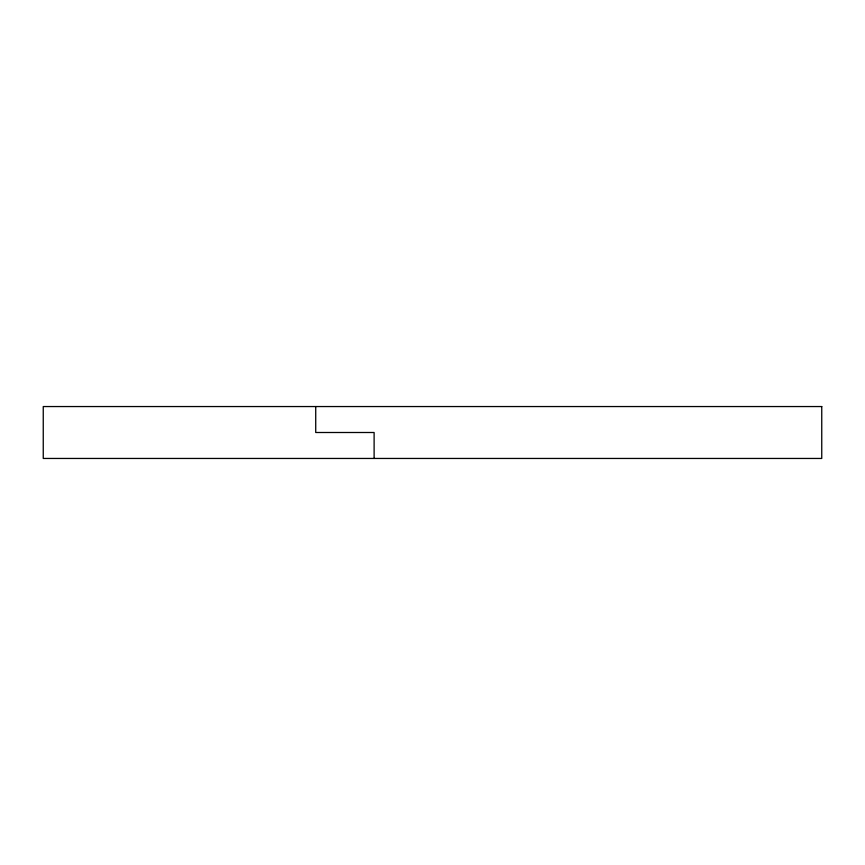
<?xml version="1.0" encoding="UTF-8"?>
<svg xmlns="http://www.w3.org/2000/svg" width="865" height="865" viewBox="0 0 865 865"><rect width="100%" height="100%" fill="white"/><g stroke="black" fill="none" stroke-linecap="round" stroke-linejoin="round"><path stroke-width="1.3" d="M374.113 458.45L374.113 432.5L315.725 432.5L315.725 406.55M821.75 406.55L43.25 406.55L43.25 458.45L821.75 458.45L821.75 406.55"/></g></svg>
